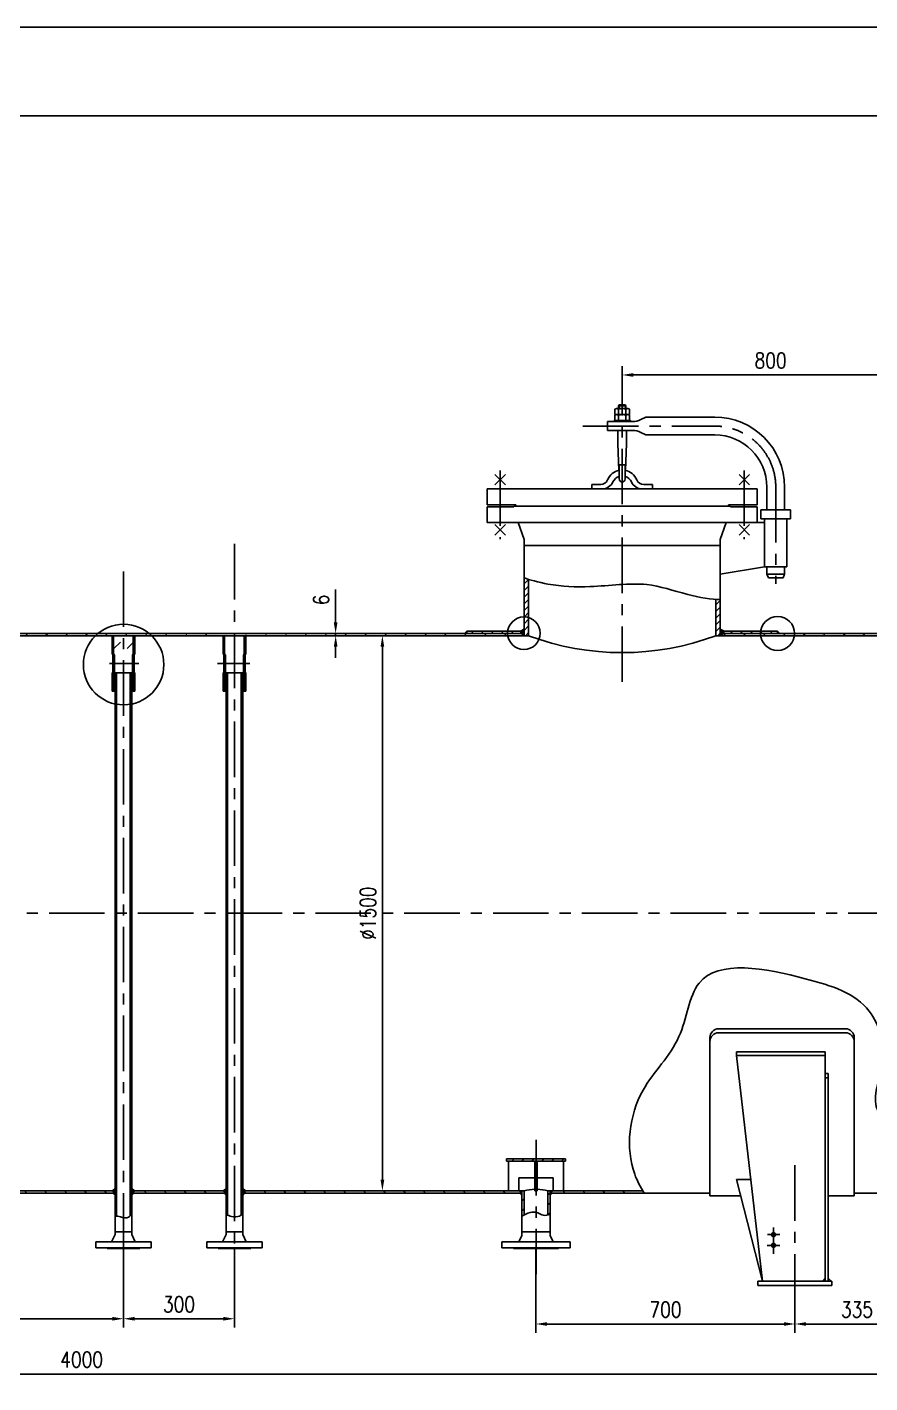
# Model space of a CAD drawing. Header units: millimetres. Extents: x -100 to 10194, y -400 to 6888.
# Drawn here: x 2891 to 5169, y 3225 to 6888 of the extents above; entities that cross this region are included whole.
import ezdxf

# ---------------------------------------------------------------- set-up
doc = ezdxf.new("R2010")
doc.units = ezdxf.units.MM
doc.header["$LTSCALE"] = 120
doc.linetypes.add('CENTER', pattern=[2, 1.25, -0.25, 0.25, -0.25])
for name, color, linetype in [('1轮廓实线层', 7, 'Continuous'), ('2细线层', 4, 'Continuous'), ('3中心线层', 1, 'CENTER'), ('5剖面线层', 2, 'Continuous'), ('7标注层', 4, 'Continuous'), ('8符号标注层', 31, 'Continuous'), ('图框层', 7, 'Continuous')]:
    doc.layers.add(name, color=color, linetype=linetype)
doc.styles.add('TH_GBDIM', font='romans.shx', dxfattribs={"width": 0.8, "bigfont": 'hzfs.shx'})
doc.dimstyles.new('TH_GBDIM', dxfattribs={"dimscale": 12, "dimtxt": 3.5, "dimasz": 2.5, "dimexe": 2, "dimexo": 0, "dimgap": 1.5, "dimtad": 1, "dimdec": 1, "dimdsep": 46, "dimtxsty": 'TH_GBDIM', "dimcen": 2.5, "dimclrd": 130, "dimclre": 130, "dimclrt": 3, "dimadec": 0, "dimazin": 2, "dimtfac": 0.714286, "dimtdec": 1, "dimtmove": 0, "dimatfit": 3, "dimfxl": 1, "dimtolj": 1, "dimtzin": 0, "dimlwd": -1, "dimlwe": -1, "dimarcsym": 0})
pattern_1 = [(45, (0, -253.641), (-0.56126601, 0.56126601), []), (135, (0, -253.641), (-0.56126601, -0.56126601), [])]

# ---------------------------------------------------------------- blocks, each defined once
blk = doc.blocks.new('*D49')
at = {"layer": '1轮廓实线层', "color": 130}
for p, q in [((1301.1, 3744.1), (1301.1, 3224.5)), ((5301.1, 3744.1), (5301.1, 3224.5)), ((1331.1, 3248.5), (5271.1, 3248.5))]:
    blk.add_line(p, q, dxfattribs=at)
for points in [[(1331.1, 3253.5), (1331.1, 3243.5), (1301.1, 3248.5)], [(5271.1, 3253.5), (5271.1, 3243.5), (5301.1, 3248.5)]]:
    blk.add_solid(points, dxfattribs=at)
at = {"layer": 'Defpoints', "color": 0}
for p in [(1301.1, 3744.1), (5301.1, 3744.1), (5301.1, 3248.5)]:
    blk.add_point(p, dxfattribs=at)
at = {"layer": '1轮廓实线层', "color": 3, "insert": (3038.1, 3287.5), "char_height": 42, "attachment_point": 5, "style": 'TH_GBDIM'}
blk.add_mtext('\\A1;4000', dxfattribs=at)
blk = doc.blocks.new('*D50')
at = {"layer": '1轮廓实线层', "color": 130}
for p, q in [((5301.1, 3744.1), (5301.1, 3359.6)), ((4966.1, 3487.6), (4966.1, 3359.6)), ((5271.1, 3383.6), (4996.1, 3383.6))]:
    blk.add_line(p, q, dxfattribs=at)
for points in [[(4996.1, 3388.6), (4996.1, 3378.6), (4966.1, 3383.6)], [(5271.1, 3388.6), (5271.1, 3378.6), (5301.1, 3383.6)]]:
    blk.add_solid(points, dxfattribs=at)
at = {"layer": 'Defpoints', "color": 0}
for p in [(5301.1, 3744.1), (4966.1, 3487.6), (4966.1, 3383.6)]:
    blk.add_point(p, dxfattribs=at)
at = {"layer": '1轮廓实线层', "color": 3, "insert": (5133.6, 3422.6), "char_height": 42, "attachment_point": 5, "style": 'TH_GBDIM'}
blk.add_mtext('\\A1;335', dxfattribs=at)
blk = doc.blocks.new('*D51')
at = {"layer": '1轮廓实线层', "color": 130}
for p, q in [((4266.1, 3587.6), (4266.1, 3359.6)), ((4966.1, 3487.6), (4966.1, 3359.6)), ((4936.1, 3383.6), (4296.1, 3383.6))]:
    blk.add_line(p, q, dxfattribs=at)
for points in [[(4296.1, 3388.6), (4296.1, 3378.6), (4266.1, 3383.6)], [(4936.1, 3388.6), (4936.1, 3378.6), (4966.1, 3383.6)]]:
    blk.add_solid(points, dxfattribs=at)
at = {"layer": 'Defpoints', "color": 0}
for p in [(4266.1, 3587.6), (4966.1, 3487.6), (4266.1, 3383.6)]:
    blk.add_point(p, dxfattribs=at)
at = {"layer": '1轮廓实线层', "color": 3, "insert": (4616.1, 3422.6), "char_height": 42, "attachment_point": 5, "style": 'TH_GBDIM'}
blk.add_mtext('\\A1;700', dxfattribs=at)
blk = doc.blocks.new('*D53')
at = {"layer": '1轮廓实线层', "color": 130}
for p, q in [((2336.1, 3587.6), (2336.1, 3373.8)), ((3151.1, 3587.6), (3151.1, 3373.8)), ((3121.1, 3397.8), (2366.1, 3397.8))]:
    blk.add_line(p, q, dxfattribs=at)
for points in [[(2366.1, 3402.8), (2366.1, 3392.8), (2336.1, 3397.8)], [(3121.1, 3402.8), (3121.1, 3392.8), (3151.1, 3397.8)]]:
    blk.add_solid(points, dxfattribs=at)
at = {"layer": 'Defpoints', "color": 0}
for p in [(2336.1, 3587.6), (3151.1, 3587.6), (2336.1, 3397.8)]:
    blk.add_point(p, dxfattribs=at)
at = {"layer": '1轮廓实线层', "color": 3, "insert": (2743.6, 3436.8), "char_height": 42, "attachment_point": 5, "style": 'TH_GBDIM'}
blk.add_mtext('\\A1;815', dxfattribs=at)
blk = doc.blocks.new('*D54')
at = {"layer": '1轮廓实线层', "color": 130}
for p, q in [((3151.1, 3587.6), (3151.1, 3373.8)), ((3451.1, 3587.6), (3451.1, 3373.8)), ((3181.1, 3397.8), (3421.1, 3397.8))]:
    blk.add_line(p, q, dxfattribs=at)
for points in [[(3181.1, 3402.8), (3181.1, 3392.8), (3151.1, 3397.8)], [(3421.1, 3402.8), (3421.1, 3392.8), (3451.1, 3397.8)]]:
    blk.add_solid(points, dxfattribs=at)
at = {"layer": 'Defpoints', "color": 0}
for p in [(3151.1, 3587.6), (3451.1, 3587.6), (3451.1, 3397.8)]:
    blk.add_point(p, dxfattribs=at)
at = {"layer": '1轮廓实线层', "color": 3, "insert": (3301.1, 3436.8), "char_height": 42, "attachment_point": 5, "style": 'TH_GBDIM'}
blk.add_mtext('\\A1;300', dxfattribs=at)
blk = doc.blocks.new('*D55')
at = {"layer": '1轮廓实线层', "color": 130}
for p, q in [((4499.1, 5867.1), (4499.1, 5972)), ((5301.1, 5243.1), (5301.1, 5972)), ((4529.1, 5948), (5271.1, 5948))]:
    blk.add_line(p, q, dxfattribs=at)
for points in [[(4529.1, 5953), (4529.1, 5943), (4499.1, 5948)], [(5271.1, 5953), (5271.1, 5943), (5301.1, 5948)]]:
    blk.add_solid(points, dxfattribs=at)
at = {"layer": 'Defpoints', "color": 0}
for p in [(5301.1, 5948), (4499.1, 5867.1), (5301.1, 5243.1)]:
    blk.add_point(p, dxfattribs=at)
at = {"layer": '1轮廓实线层', "color": 3, "insert": (4900.1, 5987), "char_height": 42, "attachment_point": 5, "style": 'TH_GBDIM'}
blk.add_mtext('\\A1;800{}{}', dxfattribs=at)
blk = doc.blocks.new('*D58')
at = {"layer": '7标注层', "color": 130}
for p, q in [((3724.6, 5279.6), (3724.6, 5368.5)), ((3908.2, 5249.6), (3700.6, 5249.6)), ((3908.2, 5243.6), (3700.6, 5243.6)), ((3724.6, 5243.6), (3724.6, 5249.6)), ((3724.6, 5213.6), (3724.6, 5183.6))]:
    blk.add_line(p, q, dxfattribs=at)
for points in [[(3719.6, 5279.6), (3729.6, 5279.6), (3724.6, 5249.6)], [(3719.6, 5213.6), (3729.6, 5213.6), (3724.6, 5243.6)]]:
    blk.add_solid(points, dxfattribs=at)
at = {"layer": 'Defpoints', "color": 0}
for p in [(3724.6, 5249.6), (3908.2, 5249.6), (3908.2, 5243.6)]:
    blk.add_point(p, dxfattribs=at)
at = {"layer": '7标注层', "color": 3, "insert": (3685.6, 5340.1), "char_height": 42, "attachment_point": 5, "rotation": 90, "style": 'TH_GBDIM'}
blk.add_mtext('\\A1;6', dxfattribs=at)
blk = doc.blocks.new('*D66')
at = {"layer": '1轮廓实线层', "color": 130}
for p, q in [((3481.6, 5243.6), (3875, 5243.6)), ((3851, 5213.6), (3851, 3773.6)), ((3481.1, 3743.6), (3875, 3743.6))]:
    blk.add_line(p, q, dxfattribs=at)
for points in [[(3846, 5213.6), (3856, 5213.6), (3851, 5243.6)], [(3846, 3773.6), (3856, 3773.6), (3851, 3743.6)]]:
    blk.add_solid(points, dxfattribs=at)
at = {"layer": 'Defpoints', "color": 0}
for p in [(3481.6, 5243.6), (3481.1, 3743.6), (3851, 3743.6)]:
    blk.add_point(p, dxfattribs=at)
at = {"layer": '1轮廓实线层', "color": 3, "insert": (3812, 4493.6), "char_height": 42, "attachment_point": 5, "rotation": 90, "style": 'TH_GBDIM'}
blk.add_mtext('\\A1;%%c1500{}{}', dxfattribs=at)

msp = doc.modelspace()

# ---------------------------------------------------------------- hatches: boundary and pattern name
at = {"layer": '5剖面线层'}
h = msp.add_hatch(dxfattribs=at)
h.set_pattern_fill('ANSI31', color=256, scale=4, style=0)
edge = h.paths.add_edge_path()
edge.add_spline(control_points=[(4246.11, 5395.63), (4241.45, 5397.02), (4237.39, 5398.33), (4234.11, 5399.49)], knot_values=[142.5958883, 142.5958883, 142.5958883, 142.5958883, 162.6109484, 162.6109484, 162.6109484, 162.6109484], degree=3, periodic=0)
edge.add_line((4234.11, 5399.49), (4234.11, 5243.56))
edge.add_line((4234.11, 5243.56), (4246.11, 5243.56))
edge.add_line((4246.11, 5243.56), (4246.11, 5395.63))
edge = h.paths.add_edge_path()
edge.add_spline(control_points=[(4764.11, 5341.6), (4760.45, 5341.37), (4756.43, 5341.36), (4752.11, 5341.55)], knot_values=[697.6662619, 697.6662619, 697.6662619, 697.6662619, 713.9053591, 713.9053591, 713.9053591, 713.9053591], degree=3, periodic=0)
edge.add_line((4752.11, 5341.55), (4752.11, 5243.56))
edge.add_line((4752.11, 5243.56), (4764.11, 5243.56))
edge.add_line((4764.11, 5243.56), (4764.11, 5341.6))
h = msp.add_hatch(dxfattribs=at)
h.set_pattern_fill('ANSI31', color=256, scale=12, angle=90, style=0)
edge = h.paths.add_edge_path()
edge.add_line((2670.11, 5249.56), (2670.11, 5248.06))
edge.add_line((2670.11, 5248.06), (2675.47, 5243.56))
edge.add_line((2670.11, 5249.56), (2674.11, 5249.56))
edge.add_line((4232.61, 5249.56), (2670.11, 5249.56))
edge.add_line((4227.24, 5243.56), (2665.11, 5243.56))
edge.add_line((4232.61, 5249.56), (4232.61, 5248.06))
edge.add_line((4232.61, 5248.06), (4227.24, 5243.56))
h = msp.add_hatch(dxfattribs=at)
h.set_pattern_fill('ANSI31', color=256, scale=8, style=0)
edge = h.paths.add_edge_path()
edge.add_line((3181.61, 5243.56), (3181.61, 5193.56))
edge.add_line((3177.61, 5243.56), (3177.61, 5193.56))
edge.add_line((3124.61, 5243.56), (3124.61, 5193.56))
edge.add_line((3120.61, 5243.56), (3120.61, 5193.56))
h = msp.add_hatch(dxfattribs=at)
h.set_pattern_fill('ANSI31', color=256, scale=8, style=0)
h.paths.add_polyline_path([(3424.61, 5243.56), (3420.61, 5243.56), (3420.61, 5193.56), (3424.61, 5193.56)])
h.paths.add_polyline_path([(3481.61, 5243.56), (3477.61, 5243.56), (3477.61, 5193.56), (3481.61, 5193.56)])
h = msp.add_hatch(dxfattribs=at)
h.set_pattern_fill('ANSI37', color=256, scale=0.25, style=0)
h.set_pattern_definition(pattern_1)
h.paths.add_polyline_path([(4079.11, 5255.56), (4073.11, 5249.56), (4079.11, 5249.56)])
h.paths.add_polyline_path([(4919.11, 5255.56), (4919.11, 5249.56), (4925.11, 5249.56)])
h = msp.add_hatch(dxfattribs=at)
h.set_pattern_fill('ANSI31', color=256, scale=6, style=0)
h.paths.add_polyline_path([(4223.92, 5255.56), (4079.11, 5255.56), (4079.11, 5249.56), (4226.11, 5249.56)])
h.paths.add_polyline_path([(4919.11, 5255.56), (4774.29, 5255.56), (4772.11, 5249.56), (4919.11, 5249.56)])
h = msp.add_hatch(dxfattribs=at)
h.set_pattern_fill('ANSI37', color=256, scale=0.25, style=0)
h.set_pattern_definition(pattern_1)
h.paths.add_polyline_path([(4234.11, 5261.56), (4223.92, 5255.56), (4226.11, 5249.56), (4232.61, 5249.56), (4232.61, 5248.06), (4227.24, 5243.56, 0.0728697), (4234.11, 5243.56)])
h.paths.add_polyline_path([(4774.29, 5255.56), (4764.11, 5261.56), (4764.11, 5243.56, 0.0728697), (4770.97, 5243.56), (4765.61, 5248.06), (4765.61, 5249.56), (4772.11, 5249.56)])
h = msp.add_hatch(dxfattribs=at)
h.set_pattern_fill('ANSI31', color=256, scale=12, angle=90, style=0)
edge = h.paths.add_edge_path()
edge.add_line((4765.61, 5249.56), (4765.61, 5248.06))
edge.add_line((4765.61, 5249.56), (4919.11, 5249.56))
edge.add_line((4765.61, 5248.06), (4770.97, 5243.56))
edge.add_line((5300.61, 5243.56), (4770.97, 5243.56))
edge.add_line((5297.72, 5249.56), (4776.11, 5249.56))
edge.add_line((5300.61, 5244.56), (5297.72, 5249.56))
edge.add_line((5300.61, 5243.56), (5300.61, 5244.56))
h = msp.add_hatch(dxfattribs=at)
h.set_pattern_fill('ANSI31', color=256, scale=8, style=0)
h.paths.add_polyline_path([(3181.61, 5143.56), (3177.61, 5143.56), (3177.61, 5093.56), (3181.61, 5093.56)])
h.paths.add_polyline_path([(3124.61, 5143.56), (3120.61, 5143.56), (3120.61, 5093.56), (3124.61, 5093.56)])
h.paths.add_polyline_path([(3424.61, 5143.56), (3420.61, 5143.56), (3420.61, 5093.56), (3424.61, 5093.56)])
h.paths.add_polyline_path([(3481.61, 5143.56), (3477.61, 5143.56), (3477.61, 5093.56), (3481.61, 5093.56)])
h = msp.add_hatch(dxfattribs=at)
h.set_pattern_fill('ANSI31', color=256, scale=8, angle=90, style=0)
edge = h.paths.add_edge_path()
edge.add_line((3132.61, 5143.56), (3132.61, 3677.06))
edge.add_line((3128.61, 5143.56), (3128.61, 3625.56))
h = msp.add_hatch(dxfattribs=at)
h.set_pattern_fill('ANSI31', color=256, scale=8, angle=90, style=0)
edge = h.paths.add_edge_path()
edge.add_spline(control_points=[(3169.61, 3676.53), (3171.22, 3678.66), (3172.48, 3681.17), (3173.61, 3683.63)], knot_values=[97.6864459, 97.6864459, 97.6864459, 97.6864459, 106.9740115, 106.9740115, 106.9740115, 106.9740115], degree=3, periodic=0)
edge.add_line((3169.61, 3676.53), (3169.61, 5143.56))
edge.add_line((3173.61, 3625.56), (3173.61, 5143.56))
h = msp.add_hatch(dxfattribs=at)
h.set_pattern_fill('ANSI31', color=256, scale=8, angle=90, style=0)
edge = h.paths.add_edge_path()
edge.add_spline(control_points=[(3428.61, 3678.55), (3429.92, 3678.44), (3431.26, 3678.15), (3432.61, 3677.76)], knot_values=[54.2003829, 54.2003829, 54.2003829, 54.2003829, 58.2237624, 58.2237624, 58.2237624, 58.2237624], degree=3, periodic=0)
edge.add_line((3432.61, 5143.56), (3432.61, 3677.76))
edge.add_line((3428.61, 5143.56), (3428.61, 3625.56))
h = msp.add_hatch(dxfattribs=at)
h.set_pattern_fill('ANSI31', color=256, scale=8, angle=90, style=0)
edge = h.paths.add_edge_path()
edge.add_line((3469.61, 3678.37), (3469.61, 5143.56))
edge.add_line((3473.61, 3625.56), (3473.61, 5143.56))
h = msp.add_hatch(dxfattribs=at)
h.set_pattern_fill('ANSI31', color=256, scale=6, style=0)
h.paths.add_polyline_path([(4266.11, 3829.56), (4186.11, 3829.56), (4186.11, 3823.56), (4266.11, 3823.56)])
h.paths.add_polyline_path([(4346.11, 3829.56), (4266.11, 3829.56), (4266.11, 3823.56), (4346.11, 3823.56)])
h.paths.add_polyline_path([(4269.11, 3823.56), (4266.11, 3823.56), (4266.11, 3743.56), (4269.11, 3743.56)])
h.paths.add_polyline_path([(4266.11, 3823.56), (4263.11, 3823.56), (4263.11, 3743.56), (4266.11, 3743.56)])
h = msp.add_hatch(dxfattribs=at)
h.set_pattern_fill('ANSI37', color=256, scale=0.25, style=0)
h.set_pattern_definition(pattern_1)
h.paths.add_polyline_path([(2298.11, 3743.56), (2291.24, 3743.56), (2296.61, 3739.06), (2296.61, 3737.56), (2292.61, 3737.56), (2298.11, 3731.56)])
h.paths.add_polyline_path([(2380.97, 3743.56), (2374.11, 3743.56), (2374.11, 3731.56), (2379.61, 3737.56), (2375.61, 3737.56), (2375.61, 3739.06)])
h.paths.add_polyline_path([(4310.97, 3743.56), (4304.11, 3743.56), (4304.11, 3731.56), (4309.61, 3737.56), (4305.61, 3737.56), (4305.61, 3739.06)])
h.paths.add_polyline_path([(4228.11, 3743.56), (4221.24, 3743.56), (4226.61, 3739.06), (4226.61, 3737.56), (4222.61, 3737.56), (4228.11, 3731.56)])
h = msp.add_hatch(dxfattribs=at)
h.set_pattern_fill('ANSI31', color=256, scale=6, style=0)
edge = h.paths.add_edge_path()
edge.add_line((2304.11, 3743.56), (2298.11, 3743.56))
edge.add_line((2298.11, 3743.56), (2298.11, 3674.93))
edge.add_spline(control_points=[(2298.11, 3674.93), (2300.11, 3675.69), (2302.11, 3676.62), (2304.11, 3677.62)], knot_values=[118.4920301, 118.4920301, 118.4920301, 118.4920301, 125.0229366, 125.0229366, 125.0229366, 125.0229366], degree=3, periodic=0)
edge.add_line((2304.11, 3677.62), (2304.11, 3743.56))
edge = h.paths.add_edge_path()
edge.add_line((2374.11, 3743.56), (2368.11, 3743.56))
edge.add_line((2368.11, 3743.56), (2368.11, 3678.26))
edge.add_spline(control_points=[(2368.11, 3678.26), (2370.1, 3678.73), (2372.1, 3679.3), (2374.11, 3679.85)], knot_values=[45.7603744, 45.7603744, 45.7603744, 45.7603744, 51.7383526, 51.7383526, 51.7383526, 51.7383526], degree=3, periodic=0)
edge.add_line((2374.11, 3679.85), (2374.11, 3743.56))
edge = h.paths.add_edge_path()
edge.add_line((4234.11, 3743.56), (4228.11, 3743.56))
edge.add_line((4228.11, 3743.56), (4228.11, 3674.93))
edge.add_spline(control_points=[(4228.11, 3674.93), (4230.11, 3675.69), (4232.11, 3676.62), (4234.11, 3677.62)], knot_values=[118.4920301, 118.4920301, 118.4920301, 118.4920301, 125.0229366, 125.0229366, 125.0229366, 125.0229366], degree=3, periodic=0)
edge.add_line((4234.11, 3677.62), (4234.11, 3743.56))
edge = h.paths.add_edge_path()
edge.add_line((4304.11, 3743.56), (4298.11, 3743.56))
edge.add_line((4298.11, 3743.56), (4298.11, 3678.26))
edge.add_spline(control_points=[(4298.11, 3678.26), (4300.1, 3678.73), (4302.1, 3679.3), (4304.11, 3679.85)], knot_values=[45.7603744, 45.7603744, 45.7603744, 45.7603744, 51.7383526, 51.7383526, 51.7383526, 51.7383526], degree=3, periodic=0)
edge.add_line((4304.11, 3679.85), (4304.11, 3743.56))
h = msp.add_hatch(dxfattribs=at)
h.set_pattern_fill('ANSI31', color=256, scale=12, angle=90, style=0)
h.paths.add_polyline_path([(3121.15, 3743.56), (2380.97, 3743.56), (2375.61, 3739.06), (2375.61, 3737.56), (2379.61, 3737.56), (3127.11, 3737.56), (3127.11, 3738.56)])
h = msp.add_hatch(dxfattribs=at)
h.set_pattern_fill('ANSI37', color=256, scale=0.25, style=0)
h.set_pattern_definition(pattern_1)
h.paths.add_polyline_path([(3128.61, 3749.56), (3121.15, 3743.56), (3127.11, 3738.56), (3127.11, 3737.56), (3123.11, 3737.56), (3128.61, 3731.56)])
h.paths.add_polyline_path([(3181.07, 3743.56), (3173.61, 3749.56), (3173.61, 3731.56), (3179.11, 3737.56), (3175.11, 3737.56), (3175.11, 3738.56)])
h.paths.add_polyline_path([(3428.61, 3749.56), (3421.15, 3743.56), (3427.11, 3738.56), (3427.11, 3737.56), (3423.11, 3737.56), (3428.61, 3731.56)])
h.paths.add_polyline_path([(3481.07, 3743.56), (3473.61, 3749.56), (3473.61, 3731.56), (3479.11, 3737.56), (3475.11, 3737.56), (3475.11, 3738.56)])
h = msp.add_hatch(dxfattribs=at)
h.set_pattern_fill('ANSI31', color=256, scale=12, angle=90, style=0)
h.paths.add_polyline_path([(3421.15, 3743.56), (3181.07, 3743.56), (3175.11, 3738.56), (3175.11, 3737.56), (3427.11, 3737.56), (3427.11, 3738.56)])
h = msp.add_hatch(dxfattribs=at)
h.set_pattern_fill('ANSI31', color=256, scale=12, angle=90, style=0)
h.paths.add_polyline_path([(4226.61, 3739.06), (4221.24, 3743.56), (3481.07, 3743.56), (3475.11, 3738.56), (3475.11, 3737.56), (4226.61, 3737.56)])
h = msp.add_hatch(dxfattribs=at)
h.set_pattern_fill('ANSI31', color=256, scale=12, angle=90, style=0)
edge = h.paths.add_edge_path()
edge.add_line((4554.51, 3743.56), (4310.97, 3743.56))
edge.add_line((4310.97, 3743.56), (4305.61, 3739.06))
edge.add_line((4305.61, 3739.06), (4305.61, 3737.56))
edge.add_line((4305.61, 3737.56), (4309.61, 3737.56))
edge.add_line((4309.61, 3737.56), (4558.12, 3737.56))
edge.add_spline(control_points=[(4558.12, 3737.56), (4556.9, 3739.56), (4555.7, 3741.56), (4554.51, 3743.56)], knot_values=[1646.6986833, 1646.6986833, 1646.6986833, 1646.6986833, 1653.6874628, 1653.6874628, 1653.6874628, 1653.6874628], degree=3, periodic=0)

# ---------------------------------------------------------------- linework, layer by layer
at = {"layer": '1轮廓实线层'}
for p, q in [((4489.11, 5865.06), (4491.11, 5867.06)), ((4489.11, 5857.06), (4489.11, 5865.06)), ((4489.11, 5865.06), (4509.11, 5865.06)), ((4491.11, 5867.06), (4507.11, 5867.06)), ((4507.11, 5867.06), (4509.11, 5865.06)), ((4509.11, 5865.06), (4509.11, 5857.06)), ((4477.11, 5822.06), (4477.11, 5825.06)), ((4477.11, 5825.06), (4521.11, 5825.06)), ((4479.11, 5841.06), (4479.11, 5855.35)), ((4499.11, 5841.06), (4479.11, 5841.06)), ((4479.11, 5825.06), (4479.11, 5839.35)), ((4499.11, 5825.06), (4479.11, 5825.06)), ((4484.11, 5857.06), (4514.11, 5857.06)), ((4484.11, 5841.06), (4514.11, 5841.06)), ((4489.11, 5855.35), (4489.11, 5841.06)), ((4489.11, 5839.35), (4489.11, 5825.06)), ((4519.11, 5841.06), (4499.11, 5841.06)), ((4519.11, 5825.06), (4499.11, 5825.06)), ((4509.11, 5841.06), (4509.11, 5855.35)), ((4509.11, 5825.06), (4509.11, 5839.35)), ((4519.11, 5855.35), (4519.11, 5841.06)), ((4519.11, 5839.35), (4519.11, 5825.06)), ((4521.11, 5825.06), (4521.11, 5822.06)), ((4563.11, 5834.06), (4549.67, 5827.34)), ((4563.11, 5834.06), (4749.11, 5834.06)), ((4459.11, 5822.06), (4527.3, 5822.06)), ((4459.11, 5822.06), (4459.11, 5798.06)), ((4459.11, 5798.06), (4527.3, 5798.06)), ((4499.11, 5822.06), (4477.11, 5822.06)), ((4487.11, 5763.06), (4487.11, 5798.06)), ((4521.11, 5822.06), (4499.11, 5822.06)), ((4511.11, 5798.06), (4511.11, 5763.06)), ((4549.67, 5792.79), (4563.11, 5786.06)), ((4487.11, 5763.06), (4490.15, 5690.11)), ((4511.11, 5763.06), (4508.07, 5690.09)), ((4563.11, 5786.06), (4749.11, 5786.06)), ((4183.25, 5679.21), (4154.97, 5650.92)), ((4154.97, 5679.21), (4183.25, 5650.92)), ((4507.11, 5705.06), (4491.11, 5705.06)), ((4491.11, 5667.06), (4491.11, 5705.06)), ((4507.11, 5667.06), (4507.11, 5705.06)), ((4843.25, 5679.21), (4814.97, 5650.92)), ((4814.97, 5679.21), (4843.25, 5650.92)), ((4417.33, 5640.06), (4417.33, 5652.06)), ((4440.92, 5652.06), (4417.33, 5652.06)), ((4490.83, 5673.8), (4491.11, 5667.06)), ((4507.39, 5673.8), (4507.11, 5667.06)), ((4557.21, 5652.06), (4580.88, 5652.06)), ((4580.88, 5640.06), (4580.88, 5652.06)), ((4890.11, 5645.06), (4890.11, 5583.56)), ((4938.11, 5645.06), (4938.11, 5583.56)), ((4134.11, 5597.06), (4134.11, 5640.06)), ((4134.11, 5640.06), (4864.11, 5640.06)), ((4445.36, 5640.06), (4417.33, 5640.06)), ((4552.85, 5640.06), (4580.88, 5640.06)), ((4864.11, 5640.06), (4864.11, 5597.06)), ((4211.61, 5597.06), (4134.11, 5597.06)), ((4134.11, 5591.56), (4134.11, 5549.56)), ((4206.61, 5591.56), (4134.11, 5591.56)), ((4791.61, 5593.56), (4206.61, 5593.56)), ((4206.61, 5593.56), (4206.61, 5591.56)), ((4211.61, 5593.56), (4211.61, 5597.06)), ((4864.11, 5597.06), (4786.61, 5597.06)), ((4786.61, 5593.56), (4786.61, 5597.06)), ((4791.61, 5593.56), (4791.61, 5591.56)), ((4791.61, 5591.56), (4864.11, 5591.56)), ((4864.11, 5549.56), (4864.11, 5591.56)), ((4874.11, 5559.56), (4874.11, 5583.56)), ((4874.11, 5583.56), (4914.11, 5583.56)), ((4914.11, 5583.56), (4954.11, 5583.56)), ((4954.11, 5583.56), (4954.11, 5559.56)), ((4134.11, 5549.56), (4864.11, 5549.56)), ((4154.97, 5543.71), (4183.25, 5515.42)), ((4183.25, 5543.71), (4154.97, 5515.42)), ((4234.11, 5503.56), (4218.11, 5549.56)), ((4764.11, 5503.56), (4780.11, 5549.56)), ((4780.11, 5549.56), (4884.11, 5549.56)), ((4814.97, 5543.71), (4843.25, 5515.42)), ((4843.25, 5543.71), (4814.97, 5515.42)), ((4954.11, 5559.56), (4874.11, 5559.56)), ((4884.11, 5429.56), (4884.11, 5559.56)), ((4884.11, 5559.56), (4914.11, 5559.56)), ((4914.11, 5559.56), (4944.11, 5559.56)), ((4944.11, 5559.56), (4944.11, 5429.56)), ((4234.11, 5503.56), (4234.11, 5243.56)), ((4764.11, 5503.56), (4764.11, 5243.56)), ((4234.11, 5487.56), (4764.11, 5487.56)), ((4884.11, 5429.56), (4764.11, 5409.56)), ((4944.11, 5429.56), (4884.11, 5429.56)), ((4890.11, 5429.56), (4890.11, 5409.56)), ((4938.11, 5429.56), (4938.11, 5409.56)), ((4246.11, 5395.63), (4246.11, 5243.56)), ((4890.11, 5409.56), (4938.11, 5409.56)), ((4894.11, 5399.56), (4890.11, 5409.56)), ((4934.11, 5399.56), (4894.11, 5399.56)), ((4934.11, 5399.56), (4938.11, 5409.56)), ((4752.11, 5341.57), (4752.11, 5243.56)), ((4227.24, 5243.56), (2665.11, 5243.56)), ((4232.61, 5249.56), (2670.11, 5249.56)), ((3120.61, 5243.56), (3120.61, 5193.56)), ((3120.61, 5243.56), (3124.61, 5243.56)), ((3124.61, 5243.56), (3124.61, 5193.56)), ((3177.61, 5243.56), (3177.61, 5193.56)), ((3177.61, 5243.56), (3181.61, 5243.56)), ((3181.61, 5243.56), (3181.61, 5193.56)), ((3420.61, 5243.56), (3420.61, 5193.56)), ((3424.61, 5243.56), (3420.61, 5243.56)), ((3424.61, 5243.56), (3424.61, 5193.56)), ((3477.61, 5243.56), (3477.61, 5193.56)), ((3481.61, 5243.56), (3477.61, 5243.56)), ((3481.61, 5243.56), (3481.61, 5193.56)), ((4079.11, 5255.56), (4073.11, 5249.56)), ((4223.92, 5255.56), (4079.11, 5255.56)), ((4079.11, 5255.56), (4079.11, 5249.56)), ((4079.11, 5249.56), (4232.11, 5249.56)), ((4223.92, 5255.56), (4234.11, 5261.56)), ((4226.11, 5249.56), (4223.92, 5255.56)), ((4232.61, 5248.06), (4227.24, 5243.56)), ((4232.61, 5249.56), (4232.61, 5248.06)), ((4246.11, 5243.56), (4234.11, 5243.56)), ((4764.11, 5243.56), (4752.11, 5243.56)), ((4774.29, 5255.56), (4764.11, 5261.56)), ((4765.61, 5249.56), (4919.11, 5249.56)), ((4765.61, 5249.56), (4765.61, 5248.06)), ((4765.61, 5248.06), (4770.97, 5243.56)), ((5300.61, 5243.56), (4770.97, 5243.56)), ((4772.11, 5249.56), (4774.29, 5255.56)), ((4772.11, 5249.56), (4774.29, 5255.56)), ((4919.11, 5255.56), (4774.29, 5255.56)), ((5297.72, 5249.56), (4776.11, 5249.56)), ((4919.11, 5249.56), (4919.11, 5255.56)), ((4919.11, 5255.56), (4925.11, 5249.56)), ((3120.61, 5193.56), (3124.61, 5193.56)), ((3121.11, 5193.56), (3121.11, 5193.56)), ((3122.61, 5191.56), (3122.61, 5145.56)), ((3124.61, 5193.56), (3124.61, 5193.56)), ((3126.61, 5191.56), (3126.61, 5145.56)), ((3175.61, 5191.56), (3175.61, 5145.56)), ((3177.61, 5193.56), (3177.61, 5193.56)), ((3181.61, 5193.56), (3177.61, 5193.56)), ((3179.61, 5191.56), (3179.61, 5145.56)), ((3181.11, 5193.56), (3181.11, 5193.56)), ((3420.61, 5193.56), (3424.61, 5193.56)), ((3421.11, 5193.56), (3421.11, 5193.56)), ((3422.61, 5191.56), (3422.61, 5145.56)), ((3424.61, 5193.56), (3424.61, 5193.56)), ((3426.61, 5191.56), (3426.61, 5145.56)), ((3475.61, 5191.56), (3475.61, 5145.56)), ((3481.61, 5193.56), (3477.61, 5193.56)), ((3477.61, 5193.56), (3477.61, 5193.56)), ((3479.61, 5191.56), (3479.61, 5145.56)), ((3481.11, 5193.56), (3481.11, 5193.56)), ((3124.61, 5143.56), (3120.61, 5143.56)), ((3120.61, 5143.56), (3120.61, 5093.56)), ((3121.11, 5143.56), (3121.11, 5143.56)), ((3124.61, 5143.56), (3124.61, 5093.56)), ((3124.61, 5143.56), (3124.61, 5143.56)), ((3128.61, 5143.56), (3128.61, 3625.56)), ((3128.61, 5143.56), (3173.61, 5143.56)), ((3132.61, 5143.56), (3132.61, 3675.49)), ((3169.61, 3676.3), (3169.61, 5143.56)), ((3173.61, 3625.56), (3173.61, 5143.56)), ((3177.61, 5143.56), (3177.61, 5093.56)), ((3177.61, 5143.56), (3177.61, 5143.56)), ((3177.61, 5143.56), (3181.61, 5143.56)), ((3181.11, 5143.56), (3181.11, 5143.56)), ((3181.61, 5143.56), (3181.61, 5093.56)), ((3420.61, 5143.56), (3420.61, 5093.56)), ((3424.61, 5143.56), (3420.61, 5143.56)), ((3421.11, 5143.56), (3421.11, 5143.56)), ((3424.61, 5143.56), (3424.61, 5093.56)), ((3424.61, 5143.56), (3424.61, 5143.56)), ((3428.61, 5143.56), (3428.61, 3625.56)), ((3428.61, 5143.56), (3473.61, 5143.56)), ((3432.61, 5143.56), (3432.61, 3677.28)), ((3469.61, 3678.37), (3469.61, 5143.56)), ((3473.61, 3625.56), (3473.61, 5143.56)), ((3477.61, 5143.56), (3477.61, 5093.56)), ((3477.61, 5143.56), (3481.61, 5143.56)), ((3477.61, 5143.56), (3477.61, 5143.56)), ((3481.11, 5143.56), (3481.11, 5143.56)), ((3481.61, 5143.56), (3481.61, 5093.56)), ((3124.61, 5093.56), (3120.61, 5093.56)), ((3124.61, 5093.56), (3128.61, 5093.56)), ((3177.61, 5093.56), (3173.61, 5093.56)), ((3177.61, 5093.56), (3181.61, 5093.56)), ((3424.61, 5093.56), (3420.61, 5093.56)), ((3424.61, 5093.56), (3428.61, 5093.56)), ((3477.61, 5093.56), (3473.61, 5093.56)), ((3477.61, 5093.56), (3481.61, 5093.56)), ((4760.11, 4181.37), (5102.11, 4181.37)), ((4736.11, 4157.37), (4736.11, 3729.56)), ((4760.11, 4170.68), (5102.11, 4170.68)), ((5126.11, 3729.56), (5126.11, 4157.37)), ((5048.11, 4119.01), (4808.11, 4119.01)), ((4808.11, 4109.46), (4808.11, 4119.01)), ((4878.11, 3499.56), (4808.11, 4109.46)), ((5048.11, 4109.46), (4808.11, 4109.46)), ((5048.11, 3499.56), (5048.11, 4119.01)), ((5048.11, 4060.56), (5056.11, 4060.56)), ((5048.11, 4048.78), (5056.11, 4048.78)), ((5056.11, 3499.56), (5056.11, 4060.56)), ((4186.11, 3829.56), (4186.11, 3823.56)), ((4346.11, 3829.56), (4186.11, 3829.56)), ((4346.11, 3823.56), (4186.11, 3823.56)), ((4192.11, 3823.56), (4192.11, 3743.56)), ((4269.11, 3823.56), (4263.11, 3823.56)), ((4263.11, 3823.56), (4263.11, 3743.56)), ((4269.11, 3743.56), (4269.11, 3823.56)), ((4340.11, 3743.56), (4340.11, 3823.56)), ((4346.11, 3829.56), (4346.11, 3823.56)), ((4220.11, 3778.56), (4263.11, 3778.56)), ((4220.11, 3743.56), (4220.11, 3778.56)), ((4269.11, 3778.56), (4312.11, 3778.56)), ((4312.11, 3778.56), (4312.11, 3743.56)), ((4878.11, 3499.56), (4808.11, 3773.98)), ((4808.11, 3773.98), (4846.61, 3773.98)), ((2375.61, 3737.56), (3127.11, 3737.56)), ((2380.97, 3743.56), (3121.15, 3743.56)), ((3128.61, 3749.56), (3121.15, 3743.56)), ((3127.11, 3738.56), (3121.15, 3743.56)), ((3123.11, 3737.56), (3128.61, 3731.56)), ((3127.11, 3738.56), (3127.11, 3737.56)), ((3173.61, 3749.56), (3181.07, 3743.56)), ((3179.11, 3737.56), (3173.61, 3731.56)), ((3175.11, 3738.56), (3181.07, 3743.56)), ((3175.11, 3737.56), (3175.11, 3738.56)), ((3175.11, 3737.56), (3427.11, 3737.56)), ((3181.07, 3743.56), (3421.15, 3743.56)), ((3428.61, 3749.56), (3421.15, 3743.56)), ((3427.11, 3738.56), (3421.15, 3743.56)), ((3423.11, 3737.56), (3428.61, 3731.56)), ((3427.11, 3737.56), (3427.11, 3738.56)), ((3473.61, 3749.56), (3481.07, 3743.56)), ((3479.11, 3737.56), (3473.61, 3731.56)), ((3475.11, 3738.56), (3481.07, 3743.56)), ((3475.11, 3737.56), (3475.11, 3738.56)), ((3475.11, 3737.56), (4226.61, 3737.56)), ((3481.07, 3743.56), (4221.24, 3743.56)), ((4226.61, 3739.06), (4221.24, 3743.56)), ((4221.24, 3743.56), (4228.11, 3743.56)), ((4222.61, 3737.56), (4228.11, 3731.56)), ((4226.61, 3737.56), (4222.61, 3737.56)), ((4226.61, 3737.56), (4226.61, 3739.06)), ((4228.11, 3743.56), (4234.11, 3743.56)), ((4228.11, 3743.56), (4228.11, 3622.56)), ((4234.11, 3743.56), (4234.11, 3677.62)), ((4263.11, 3743.56), (4269.11, 3743.56)), ((4304.11, 3743.56), (4298.11, 3743.56)), ((4298.11, 3743.56), (4298.11, 3678.26)), ((4304.11, 3743.56), (4304.11, 3622.56)), ((4304.11, 3743.56), (4554.51, 3743.56)), ((4309.61, 3737.56), (4304.11, 3731.56)), ((4305.61, 3739.06), (4310.97, 3743.56)), ((4305.61, 3737.56), (4305.61, 3739.06)), ((4305.61, 3737.56), (4736.11, 3737.56)), ((4305.61, 3737.56), (4309.61, 3737.56)), ((5126.11, 3737.56), (5297.72, 3737.56)), ((4736.11, 3729.56), (4818.98, 3729.56)), ((5056.11, 3729.56), (5126.11, 3729.56)), ((3173.61, 3632.56), (3128.61, 3632.56)), ((3473.61, 3632.56), (3428.61, 3632.56)), ((4304.11, 3632.56), (4228.11, 3632.56)), ((3076.11, 3605.56), (3226.11, 3605.56)), ((3076.11, 3589.56), (3076.11, 3605.56)), ((3128.61, 3625.56), (3119.11, 3605.56)), ((3173.61, 3625.56), (3183.11, 3605.56)), ((3226.11, 3605.56), (3226.11, 3589.56)), ((3376.11, 3605.56), (3526.11, 3605.56)), ((3376.11, 3589.56), (3376.11, 3605.56)), ((3428.61, 3625.56), (3419.11, 3605.56)), ((3473.61, 3625.56), (3483.11, 3605.56)), ((3526.11, 3605.56), (3526.11, 3589.56)), ((4358.61, 3605.56), (4173.61, 3605.56)), ((4173.61, 3605.56), (4173.61, 3589.56)), ((4220.11, 3605.56), (4228.11, 3622.56)), ((4312.11, 3605.56), (4304.11, 3622.56)), ((4358.61, 3589.56), (4358.61, 3605.56)), ((3076.11, 3589.56), (3226.11, 3589.56)), ((3107.11, 3587.56), (3107.11, 3589.56)), ((3151.11, 3587.56), (3107.11, 3587.56)), ((3195.11, 3587.56), (3151.11, 3587.56)), ((3195.11, 3587.56), (3195.11, 3589.56)), ((3376.11, 3589.56), (3526.11, 3589.56)), ((3407.11, 3587.56), (3407.11, 3589.56)), ((3451.11, 3587.56), (3407.11, 3587.56)), ((3495.11, 3587.56), (3451.11, 3587.56)), ((3495.11, 3587.56), (3495.11, 3589.56)), ((4358.61, 3589.56), (4173.61, 3589.56)), ((4205.11, 3587.56), (4205.11, 3589.56)), ((4205.11, 3587.56), (4266.11, 3587.56)), ((4266.11, 3587.56), (4327.11, 3587.56)), ((4327.11, 3587.56), (4327.11, 3589.56)), ((5066.11, 3499.56), (4866.11, 3499.56)), ((4866.11, 3499.56), (4866.11, 3487.56)), ((4866.11, 3487.56), (4966.11, 3487.56)), ((5048.11, 3499.56), (4878.11, 3499.56)), ((4966.11, 3487.56), (5066.11, 3487.56)), ((5040.11, 3499.56), (5048.11, 3507.56)), ((5056.11, 3507.56), (5064.11, 3499.56)), ((5066.11, 3487.56), (5066.11, 3499.56))]:
    msp.add_line(p, q, dxfattribs=at)
for centre, radius, start, end in [((4484.11, 5848.92), 8.14, 52.12112, 127.87888), ((4484.11, 5832.92), 8.14, 52.12112, 127.87888), ((4499.11, 5827.06), 30, 70.52878, 109.47122), ((4499.11, 5811.06), 30, 70.52878, 109.47122), ((4514.11, 5848.92), 8.14, 52.12112, 127.87888), ((4514.11, 5832.92), 8.14, 52.12112, 127.87888), ((4527.3, 5872.06), 50, 270, 296.56505), ((4749.11, 5645.06), 189, 0, 90), ((4527.3, 5748.06), 50, 63.43495, 90), ((4749.11, 5645.06), 141, 0, 90), ((4499.07, 5648.19), 42.85, 100.7025, 157.67878), ((4499.07, 5648.19), 42.85, 22.32122, 79.18251), ((4440.92, 5672.06), 20, 270, 337.67878), ((4444.62, 5672.44), 32.39, 271.31777, 335.60217), ((4499.11, 5647.55), 27.52, 106.90059, 155.27583), ((4499.11, 5667.06), 8, 180, 0), ((4499.11, 5647.55), 27.52, 24.72417, 73.09941), ((4553.6, 5672.44), 32.39, 204.39783, 268.68223), ((4557.21, 5672.06), 20, 202.32122, 270), ((4230.68, 5266.98), 23.67, 261.66448, 278.33552), ((4499.11, 5919.97), 722.17, 249.4924, 290.5076), ((4767.54, 5266.98), 23.67, 261.66448, 278.33552), ((3120.61, 5191.56), 2, 0, 90), ((3124.61, 5191.56), 2, 0, 90), ((3177.61, 5191.56), 2, 90, 180), ((3181.61, 5191.56), 2, 90, 180), ((3420.61, 5191.56), 2, 0, 90), ((3424.61, 5191.56), 2, 0, 90), ((3477.61, 5191.56), 2, 90, 180), ((3481.61, 5191.56), 2, 90, 180), ((3120.61, 5145.56), 2, 270, 0), ((3124.61, 5145.56), 2, 270, 360), ((3177.61, 5145.56), 2, 180, 270), ((3181.61, 5145.56), 2, 180, 270), ((3420.61, 5145.56), 2, 270, 0), ((3424.61, 5145.56), 2, 270, 360), ((3477.61, 5145.56), 2, 180, 270), ((3481.61, 5145.56), 2, 180, 270), ((4760.11, 4157.37), 24, 90, 180), ((5102.11, 4157.37), 24, 0, 90), ((4760.11, 4146.68), 24, 90, 180), ((5102.11, 4146.68), 24, 360, 90), ((4266.11, 3619.61), 128.02, 91.34279, 104.47533), ((4266.11, 3619.61), 128.02, 75.52467, 88.65721)]:
    msp.add_arc(centre, radius, start, end, dxfattribs=at)
for centre in [(4908.11, 3625.09), (4908.11, 3596.12)]:
    msp.add_ellipse(centre, major_axis=(-5.5, 0), ratio=0.9655525, dxfattribs=at)
for points, knots in [([(4234.11, 5399.49), (4247.15, 5394.89), (4309.06, 5377.72), (4426.91, 5372.17), (4560.4, 5393.19), (4662.27, 5355.6), (4742.3, 5340.2), (4764.11, 5341.6)], [142.5958883, 142.5958883, 142.5958883, 142.5958883, 222.1770992, 336.5194626, 492.8193017, 616.9813093, 713.9053591, 713.9053591, 713.9053591, 713.9053591]), ([(5210.98, 3737.56), (5228.15, 3795.18), (5275.77, 3881.21), (5159.48, 3968.1), (5220, 4094.56), (5177.1, 4262.61), (4973.06, 4327.7), (4689.45, 4383.37), (4667.73, 4139.77), (4526.28, 4015.88), (4504.21, 3837.69), (4548.18, 3753.79), (4558.12, 3737.56)], [40.2604057, 40.2604057, 40.2604057, 40.2604057, 200.4739536, 289.4631194, 412.316331, 558.7798374, 752.4876169, 1039.7834761, 1194.4019674, 1368.6126836, 1596.7409252, 1653.6874628, 1653.6874628, 1653.6874628, 1653.6874628]), ([(3128.61, 3674.21), (3133.18, 3676.91), (3145.43, 3671.8), (3165.81, 3668.41), (3171.53, 3679.12), (3173.61, 3681.22)], [54.2003829, 54.2003829, 54.2003829, 54.2003829, 68.1917545, 89.9096707, 106.9740115, 106.9740115, 106.9740115, 106.9740115]), ([(3428.61, 3677.21), (3433.18, 3678.15), (3445.43, 3671.8), (3464.64, 3673.24), (3470.58, 3679), (3473.61, 3682.75)], [54.2003829, 54.2003829, 54.2003829, 54.2003829, 68.1917545, 89.9096707, 103.953586, 103.953586, 103.953586, 103.953586]), ([(4304.11, 3679.85), (4297.9, 3678.14), (4286.15, 3674.61), (4270.07, 3686.76), (4248.58, 3686.92), (4235.26, 3677.65), (4228.11, 3674.93)], [45.7603744, 45.7603744, 45.7603744, 45.7603744, 64.2611454, 80.8783525, 101.6986744, 125.0229366, 125.0229366, 125.0229366, 125.0229366])]:
    msp.add_open_spline(points, degree=3, knots=knots, dxfattribs=at)
at = {"layer": '2细线层'}
for p, q in [((10194.17, 6888), (102.17, 6888)), ((4490.61, 5857.06), (4490.61, 5866.56)), ((4507.61, 5866.56), (4507.61, 5857.06))]:
    msp.add_line(p, q, dxfattribs=at)
at = {"layer": '3中心线层'}
for p, q in [((4499.11, 5118.79), (4499.11, 5876.73)), ((4393.07, 5810.06), (4749.11, 5810.06)), ((4169.11, 5690.06), (4169.11, 5504.56)), ((4829.11, 5690.06), (4829.11, 5504.56)), ((4914.11, 5645.06), (4914.11, 5383.33)), ((3451.11, 5491.42), (3451.11, 3534.83)), ((3151.11, 5417.14), (3151.11, 3526.77)), ((3113.45, 5168.56), (3192.95, 5168.56)), ((3405.69, 5168.56), (3492.63, 5168.56)), ((790.04, 4493.56), (5777.42, 4493.56)), ((4266.11, 3880.9), (4266.11, 3518.12)), ((4966.11, 3812.75), (4966.11, 3409.31)), ((4908.11, 3573.6), (4908.11, 3644.84)), ((4890.63, 3596.12), (4925.44, 3596.12)), ((4891.49, 3625.09), (4925.26, 3625.09))]:
    msp.add_line(p, q, dxfattribs=at)
msp.add_arc((4749.11, 5645.06), 165, 0, 90, dxfattribs=at)
at = {"layer": '8符号标注层'}
for centre, radius in [((4233.49, 5250.25), 44), ((4919.11, 5249.56), 45.94), ((3151.47, 5165.47), 108.8)]:
    msp.add_circle(centre, radius, dxfattribs=at)
at = {"layer": '图框层'}
msp.add_line((9954.17, 6648), (342.17, 6648), dxfattribs=at)

# ---------------------------------------------------------------- dimensions: what is measured, and where the dimension line sits
at = {"layer": '1轮廓实线层'}
dim = msp.add_linear_dim(base=(5301.11, 5947.96), p1=(4499.11, 5867.06), p2=(5301.11, 5243.06), text='800{}{}', dimstyle='TH_GBDIM', override={"dimgap": 1.5, "dimtad": 1, "dimjust": 0, "dimdec": 0, "dimlfac": 1, "dimse1": 0, "dimse2": 0, "dimsd1": 0, "dimsd2": 0}, dxfattribs=at)
dim.commit()
dim.dimension.update_dxf_attribs({"geometry": '*D55', "text_midpoint": (4900.11, 5947.96), "dimtype": 160})
dim = msp.add_linear_dim(base=(3850.97, 3743.56), p1=(3481.61, 5243.56), p2=(3481.07, 3743.56), angle=90, text='%%c<>{}{}', dimstyle='TH_GBDIM', override={"dimgap": 1.5, "dimtad": 1, "dimjust": 0, "dimdec": 0, "dimlfac": 1, "dimse1": 0, "dimse2": 0, "dimsd1": 0, "dimsd2": 0}, dxfattribs=at)
dim.commit()
dim.dimension.update_dxf_attribs({"geometry": '*D66', "text_midpoint": (3811.97, 4493.56)})
dim = msp.add_linear_dim(base=(5301.11, 3248.54), p1=(1301.11, 3744.06), p2=(5301.11, 3744.06), dimstyle='TH_GBDIM', dxfattribs=at)
dim.commit()
dim.dimension.update_dxf_attribs({"geometry": '*D49', "text_midpoint": (3038.1, 3248.54), "dimtype": 160})
for base, p1, p2, picture, middle in [((4966.11, 3383.56), (5301.11, 3744.06), (4966.11, 3487.56), '*D50', (5133.61, 3422.56)), ((2336.11, 3397.8), (3151.11, 3587.56), (2336.11, 3587.56), '*D53', (2743.61, 3436.8))]:
    dim = msp.add_linear_dim(base=base, p1=p1, p2=p2, dimstyle='TH_GBDIM', dxfattribs=at)
    dim.commit()
    dim.dimension.update_dxf_attribs({"geometry": picture, "text_midpoint": middle})
for base, p1, p2, picture, middle in [((3451.11, 3397.8), (3151.11, 3587.56), (3451.11, 3587.56), '*D54', (3301.11, 3436.8)), ((4266.11, 3383.56), (4966.11, 3487.56), (4266.11, 3587.56), '*D51', (4616.11, 3422.56))]:
    dim = msp.add_linear_dim(base=base, p1=p1, p2=p2, dimstyle='TH_GBDIM', override={"dimtmove": 1}, dxfattribs=at)
    dim.commit()
    dim.dimension.update_dxf_attribs({"geometry": picture, "text_midpoint": middle})
at = {"layer": '7标注层'}
dim = msp.add_linear_dim(base=(3724.58, 5249.56), p1=(3908.23, 5243.56), p2=(3908.23, 5249.56), angle=270, dimstyle='TH_GBDIM', override={"dimgap": 1.5, "dimtad": 1, "dimdec": 1, "dimlfac": 1, "dimse1": 0, "dimse2": 0, "dimsd1": 0, "dimsd2": 0}, dxfattribs=at)
dim.commit()
dim.dimension.update_dxf_attribs({"geometry": '*D58', "text_midpoint": (3724.58, 5340.09), "dimtype": 160})

doc.saveas('drawing.dxf')
